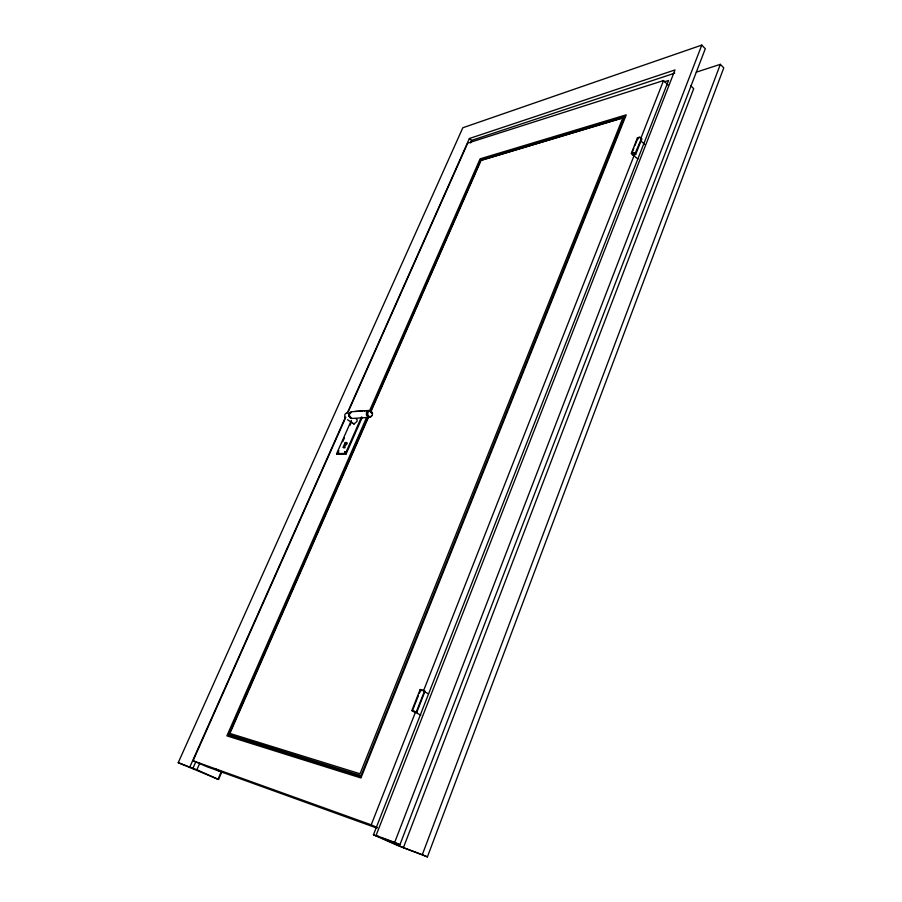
<?xml version="1.0" encoding="UTF-8"?>
<svg xmlns="http://www.w3.org/2000/svg" width="902" height="902" viewBox="0 0 902 902"><rect width="100%" height="100%" fill="white"/><g stroke="black" fill="none" stroke-linecap="round" stroke-linejoin="round"><path stroke-width="1.35" d="M349.536 413.409L349.333 416.047L350.754 418.122L352.941 418.427L370.023 417.299L371.725 415.63M346.672 442.668L345.218 443.953L343.842 447.708L343.188 447.279L345.218 442.645L347.135 443.017M343.188 447.279L344.417 447.234L346.357 443.468L346.007 442.251M337.822 452.443L338.814 452.263L338.182 452.285M664.56 81.766L668.562 80.458L373.439 834.812L397.275 845.366L427.413 856.9L723.776 67.876L720.348 64.324L696.333 72.149M427.413 856.9L422.316 854.645L720.348 64.324M422.316 854.645L403.419 847.643L381.242 837.811L399.936 844.7L705.296 48.742L701.779 45.1L462.816 127.768L178.224 762.675L218.543 779.486L221.971 771.56M403.419 847.643L693.706 88.678L690.864 85.825M399.936 844.7L394.693 842.378L701.779 45.1M373.439 834.812L379.517 837.045L376.044 835.511L675 69.939L469.378 138.513L347.056 413.533M377.386 827.608L371.218 824.834L415.405 712.321L412.406 710.753L418.257 695.893M640.645 138.84L663.545 80.549L668.202 85.228M414.356 711.768L416.205 712.197L423.996 692.364M633.847 148.289L631.817 153.43L634.557 154.84L641.288 138.852L639.822 137.465L638.56 137.442M414.368 711.858L416.735 712.4L425 691.327L422.542 690.007L420.174 689.511L411.876 710.562L420.839 715.151M637.815 159.056L633.227 155.076L635.696 154.422L641.75 138.976L639.89 137.194L637.432 137.882L631.355 153.317L632.471 154.986L634.083 155.561L423.354 691.236M419.227 693.424L421.223 689.68M634.861 145.718L637.387 139.291M214.879 768.775L223.313 772.495L221.272 771.762L218.104 779.024L217.089 778.64M351.374 420.355L336.626 453.672L337.145 454.304L346.075 454.056L362.254 417.288M366.494 417.727L226.887 735.863L360.935 777.975L626.225 114.836L480.101 158.842L369.324 411.289M368.343 416.566L228.623 735.243L361.251 776.712M370.609 411.402L480.913 159.823L625.424 116.471M368.49 417.243L229.379 734.634L361.025 775.664L624.567 117.249L481.161 160.218L370.756 412.09M336.626 453.672L345.466 453.413L361.499 417.006M178.224 762.675L192.915 768.29L195.768 761.852M470.461 142.978L471.611 140.396L674.696 73.186M192.915 768.29L196.884 769.756L199.725 763.317M337.145 454.304L338.814 450.538M342.704 441.743L344.372 437.977M349.92 425.417L351.588 421.651M189.86 766.959L345.342 417.389M376.833 828.059L207.223 766.835L193.073 760.769L345.838 417.209M348.127 412.067L467.71 143.136L663.545 80.549M371.928 412.958L370.508 410.838L368.298 410.523L366.584 412.191L366.381 414.875L367.813 416.995L370.023 417.299M350.45 412.304L348.995 413.714L348.815 415.969L350.032 417.75M349.074 413.77L351.239 411.763L368.298 410.523M349.897 413.646L351.352 412.237M346.481 412.913L344.914 414.3L344.677 417.096M640.623 139.415L641.288 138.852M640.905 139.686L641.75 138.976M631.355 153.317L633.813 152.652L635.696 154.422M631.817 153.43L633.756 152.912L635.222 154.298M347.529 419.723L354.058 424.019L356.955 421.426L357.203 419.712L356.245 419.069M344.722 452.082L344.981 452.071M481.07 160.421L622.808 117.97L360.022 773.781L229.897 733.439M362.469 411.143L355.343 411.391M423.951 691.146L423.895 690.695M424.323 691.349L425 691.327M343.842 447.708L345.071 447.663L344.417 447.234M411.876 710.562L416.735 712.4M412.406 710.753L414.255 711.182M369.899 416.825L367.993 416.555L366.776 414.74L366.945 412.44L368.411 410.996L370.316 411.267L371.534 413.093M364.261 410.737L365.051 410.951M193.073 760.769L371.218 824.834M376.044 835.511L394.693 842.378M196.884 769.756L218.543 779.486M215.262 769.102L221.272 771.762M424.774 691.89L428.563 693.92M421.82 690.56L420.174 689.511M345.218 442.645L345.872 443.062M346.357 443.468L347.011 443.885M344.564 443.536L345.218 443.953M345.466 444.483L346.12 444.9M344.44 444.415L345.229 444.934M353.11 423.365L354.058 424.019M415.619 711.779L416.205 712.197M420.693 689.703L421.279 690.143M469.378 138.513L471.611 140.396M640.972 140.938L644.761 144.534M345.466 453.413L346.075 454.056M349.728 415.912L350.934 417.694M348.916 415.935L350.077 417.66M637.432 137.882L637.849 138.919M637.894 138.006L638.221 138.807M372.481 413.026L372.312 415.326L370.846 416.758L368.941 416.498L367.712 414.672L367.881 412.372L369.358 410.929L371.252 411.199L372.481 413.026M344.688 452.049L345.613 452.06L344.688 452.049"/></g></svg>
